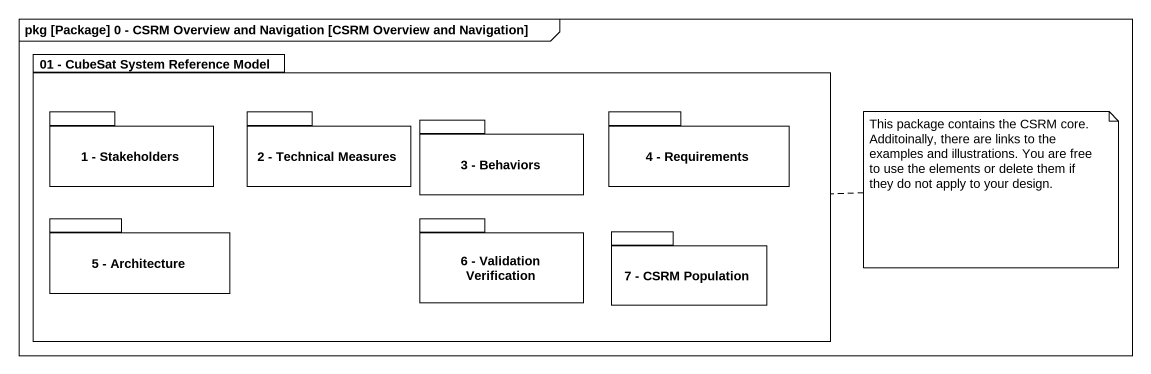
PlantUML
@startuml
mainframe pkg [Package] 0 - CSRM Overview and Navigation [CSRM Overview and Navigation]
package "01 - CubeSat System Reference Model" as p01_CubeSat_System_Reference {
  package "1 - Stakeholders" as p1_Stakeholders {
  }
  package "2 - Technical Measures" as p2_Technical_Measures {
  }
  package "3 - Behaviors" as p3_Behaviors {
  }
  package "4 - Requirements" as p4_Requirements {
  }
  package "5 - Architecture" as p5_Architecture {
  }
  package "6 - Validation Verification" as p6_Validation_Verification {
  }
  package "7 - CSRM Population" as p7_CSRM_Population {
  }
}
note right of p01_CubeSat_System_Reference : This package contains the CSRM core. Additoinally, there are links to the examples and illustrations. You are free to use the elements or delete them if they do not apply to your design.
@enduml
